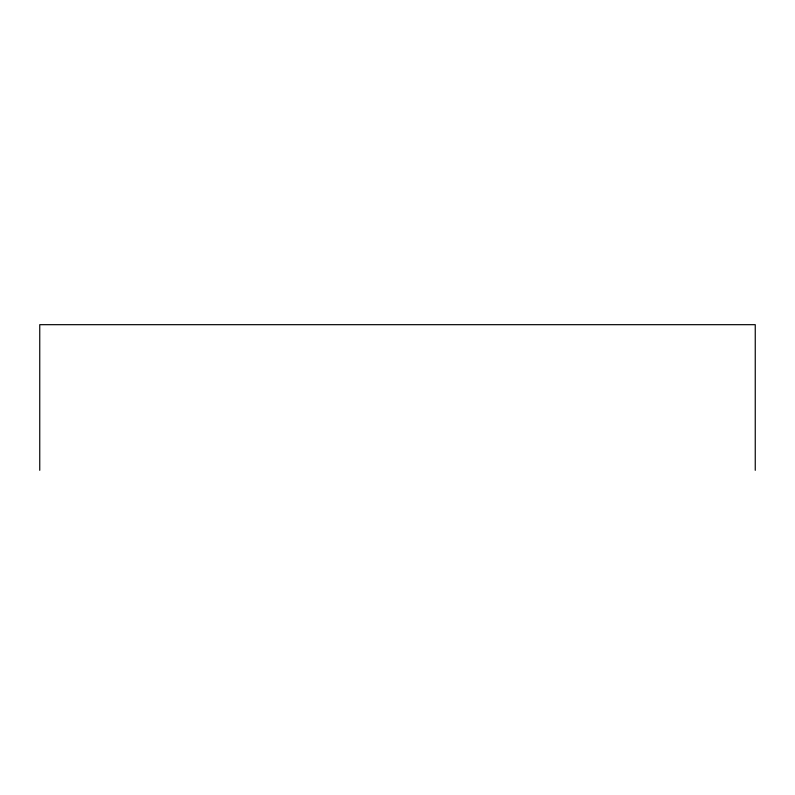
<?xml version="1.0" encoding="UTF-8"?>
<svg xmlns="http://www.w3.org/2000/svg" width="795" height="795" viewBox="0 0 795 795"><rect width="100%" height="100%" fill="white"/><g stroke="black" fill="none" stroke-linecap="round" stroke-linejoin="round"><path stroke-width="1.19" d="M755.25 470.322L755.25 324.678L39.75 324.678L39.75 470.322"/></g></svg>
